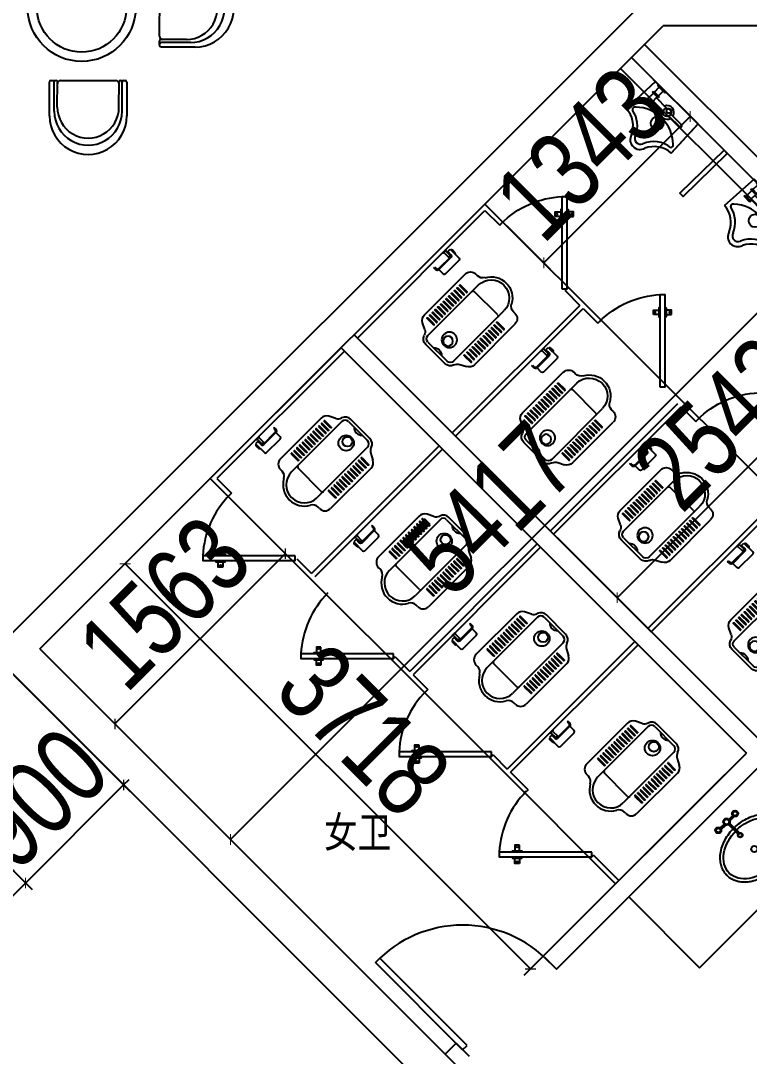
# Model space of a CAD drawing. Header units: millimetres. Extents: x 2680932 to 6187768, y 127588 to 383208.
# Drawn here: x 2908544 to 2913270, y 197723 to 204443 of the extents above; entities that cross this region are included whole.
import ezdxf

# ---------------------------------------------------------------- set-up
doc = ezdxf.new("R2010")
doc.units = ezdxf.units.MM
doc.header["$LTSCALE"] = 20
for name, color, linetype in [('3', 3, 'Continuous'), ('CURTWALL', 4, 'Continuous'), ('FF-DOOR', 5, 'Continuous'), ('FF-LVTRY洁具', 4, 'Continuous'), ('WALL', 3, 'Continuous'), ('家具内线', 36, 'Continuous'), ('家具外线', 255, 'Continuous'), ('标注', 6, 'Continuous'), ('门窗', 73, 'Continuous')]:
    doc.layers.add(name, color=color, linetype=linetype)
doc.styles.get("Standard").update_dxf_attribs({"font": '', "width": 0.8})
doc.styles.get('Standard').set_extended_font_data('YouYuan')
doc.dimstyles.new('平面图', dxfattribs={"dimscale": 100, "dimtxt": 5, "dimasz": 0.5, "dimexe": 0.6, "dimexo": 2, "dimgap": 0.8, "dimtad": 1, "dimdec": 0, "dimtxsty": 'Standard', "dimblk": 'ARCHTICK', "dimcen": 2.5, "dimclrd": 1, "dimclre": 1, "dimclrt": 2, "dimadec": 0, "dimazin": 0, "dimtfac": 1, "dimtdec": 0, "dimtix": 1, "dimtmove": 2, "dimatfit": 3, "dimfxl": 0.6, "dimarcsym": 0})

# ---------------------------------------------------------------- blocks, each defined once
blk = doc.blocks.new('xbq')
at = {"layer": 'FF-LVTRY洁具'}
for p, q in [((333193.0796474209, 2062.444193321222), (333183.3349720827, 1805.898202377313)), ((333583.2743449798, 2062.444193321222), (333193.0796474209, 2062.444193321222)), ((333290.3869962088, 2062.444193321222), (333219.2669962039, 2062.444193321222)), ((333281.4969961634, 2053.55673332786), (333228.1569961896, 2053.55673332786)), ((333237.0469961753, 2009.106733280176), (333237.0469961753, 2053.55673332786)), ((333272.6069961778, 2053.55673332786), (333272.6069961778, 2009.106733280176)), ((333583.2743449798, 2062.444193321222), (333593.3349720827, 1805.898202377313)), ((333593.3349720827, 1805.898202377313), (333583.3349720827, 2060.898202377313)), ((333228.1569961896, 2000.214193302149), (333228.1569961896, 2009.106733280176)), ((333228.1569961896, 2009.106733280176), (333281.4969961634, 2009.106733280176)), ((333281.4969961634, 2000.214193302149), (333228.1569961896, 2000.214193302149)), ((333237.0469961753, 1946.876733320707), (333237.0469961753, 2000.214193302149)), ((333272.6069961778, 2000.214193302149), (333272.6069961778, 1946.876733320707)), ((333368.5427961937, 1991.326733308786), (333272.6069961778, 1991.326733308786)), ((333272.6069961778, 1955.764193314069), (333368.2633962027, 1955.764193314069)), ((333281.4969961634, 2009.106733280176), (333281.4969961634, 2000.214193302149)), ((333413.0689961901, 1982.434193271154), (333512.6369962087, 1982.434193271154)), ((333512.6369962087, 1964.656733292097), (333413.0689961901, 1964.656733292097)), ((333228.1569961896, 1937.984193283075), (333228.1569961896, 1946.876733320707)), ((333228.1569961896, 1946.876733320707), (333281.4969961634, 1946.876733320707)), ((333281.4969961634, 1937.984193283075), (333228.1569961896, 1937.984193283075)), ((333281.4969961634, 1946.876733320707), (333281.4969961634, 1937.984193283075))]:
    blk.add_line(p, q, dxfattribs=at)
for centre, radius in [((333388.1769961705, 1973.544193225854), 26.67), ((333389.948398172, 1988.941014367097), 15), ((333392.121005892, 1878.709115701669), 41.74613323552295)]:
    blk.add_circle(centre, radius, dxfattribs=at)
for centre, radius, start, end in [((333228.537996172, 2062.835353213305), 9.288520919999998, 182.4084000000289, 267.5916000012165), ((333281.0905961981, 2062.835353213305), 9.288520919999998, 272.4083999987835, 357.591599999971), ((333388.1769961705, 1973.544193225854), 44.44999999999999, 11.42299999979727, 157.1495300003968), ((333388.1769961705, 1973.544193225854), 44.44999999999999, 203.4136999993856, 348.1237000000841), ((333512.6369962087, 1973.544193225854), 8.889999999999997, 270, 90), ((333391.0347020616, 1673.256077366823), 250.0970295317013, 46.64581666207656, 133.3541833379234), ((333226.7384932627, 1840.676823693269), 16.21611677783283, 117.1389203205102, 242.8610796794897), ((333187.4352650036, 1655.222389834875), 173.9744276939994, 22.29657664646215, 79.43235642784722), ((333586.4642328611, 1650.582453268522), 179.3181433541145, 96.1957488657665, 157.701564825615), ((333546.8088690033, 1838.956708150858), 22.67743974746437, 333.5426519985203, 45.414255596359), ((333173.542225181, 1637.837674635404), 168.3455935188081, 24.66909169719345, 86.665193486065), ((333606.8986804476, 1630.455974715703), 175.9657620375175, 94.4208309423577, 153.8162016720304), ((333387.7567325224, 1724.216534453386), 63.31833502350968, 194.7446885481411, 345.2553114518589), ((333384.9715617289, 1733.563210028165), 38.59373568722212, 198.6390677357293, 337.2221578595328)]:
    blk.add_arc(centre, radius, start, end, dxfattribs=at)
at = {"layer": 'FF-LVTRY洁具', "width": 0.8, "flags": 9}
for tag in ['XSIZE', 'YSIZE']:
    blk.add_attdef(tag, (333388.8430363526, 2062.927526551241, -2500), '', height=0.5, rotation=180, dxfattribs=at)
blk = doc.blocks.new('xzcxzc')
at = {"layer": 'FF-LVTRY洁具'}
for p, q in [((330398.5942776153, 4167.694435396174), (330223.5942776153, 4167.694435396174)), ((330150.3518418023, 4102.935848333815), (330109.459659631, 4082.175201990582)), ((330193.5942774961, 4117.194435382684), (330193.5942774961, 3652.194435396174)), ((330223.5942776153, 4147.194435396174), (330398.5942776153, 4147.194435396174)), ((330428.594277496, 4117.194435396174), (330428.594277496, 3652.194435396174)), ((330471.8367134282, 4102.935848333815), (330512.7288955996, 4082.175201990582)), ((330082.0942776154, 4037.591863551119), (330082.0942774961, 3665.194435455779)), ((330170.0170108626, 4042.463569381214), (330111.0331119249, 4042.463569381214)), ((330170.0170108626, 4036.194435396174), (330111.0331119249, 4036.194435396174)), ((330452.1715443681, 4042.463569381214), (330511.1554433058, 4042.463569381214)), ((330452.1715443681, 4036.194435396174), (330511.1554433058, 4036.194435396174)), ((330540.0942776154, 4037.591863551119), (330540.0942774961, 3665.194435455779)), ((330170.0170108626, 4017.463569381216), (330111.0331119249, 4017.463569381216)), ((330170.0170108626, 4011.194435396173), (330111.0331119249, 4011.194435396173)), ((330170.0170108626, 3992.463569381217), (330111.0331119249, 3992.463569381217)), ((330170.0170108626, 3986.194435396174), (330111.0331119249, 3986.194435396174)), ((330170.0170108626, 3967.463569381216), (330111.0331119249, 3967.463569381216)), ((330452.1715443681, 4017.463569381216), (330511.1554433058, 4017.463569381216)), ((330452.1715443681, 4011.194435396173), (330511.1554433058, 4011.194435396173)), ((330452.1715443681, 3992.463569381217), (330511.1554433058, 3992.463569381217)), ((330452.1715443681, 3986.194435396174), (330511.1554433058, 3986.194435396174)), ((330452.1715443681, 3967.463569381216), (330511.1554433058, 3967.463569381216)), ((330170.0170108626, 3961.194435396174), (330111.0331119249, 3961.194435396174)), ((330170.0170108626, 3942.463569381216), (330111.0331119249, 3942.463569381216)), ((330170.0170108626, 3936.194435396174), (330111.0331119249, 3936.194435396174)), ((330170.0170108626, 3917.463569381217), (330111.0331119249, 3917.463569381217)), ((330170.0170108626, 3911.194435396174), (330111.0331119249, 3911.194435396174)), ((330452.1715443681, 3961.194435396174), (330511.1554433058, 3961.194435396174)), ((330452.1715443681, 3942.463569381216), (330511.1554433058, 3942.463569381216)), ((330452.1715443681, 3936.194435396174), (330511.1554433058, 3936.194435396174)), ((330452.1715443681, 3917.463569381217), (330511.1554433058, 3917.463569381217)), ((330452.1715443681, 3911.194435396174), (330511.1554433058, 3911.194435396174)), ((330170.0170108626, 3892.463569381217), (330111.0331119249, 3892.463569381217)), ((330170.0170108626, 3886.194435396174), (330111.0331119249, 3886.194435396174)), ((330170.0170108626, 3867.463569381217), (330111.0331119249, 3867.463569381217)), ((330170.0170108626, 3861.194435396174), (330111.0331119249, 3861.194435396174)), ((330170.0170108626, 3842.463569381216), (330111.0331119249, 3842.463569381216)), ((330170.0170108626, 3836.194435396174), (330111.0331119249, 3836.194435396174)), ((330452.1715443681, 3892.463569381217), (330511.1554433058, 3892.463569381217)), ((330452.1715443681, 3886.194435396174), (330511.1554433058, 3886.194435396174)), ((330452.1715443681, 3867.463569381217), (330511.1554433058, 3867.463569381217)), ((330452.1715443681, 3861.194435396174), (330511.1554433058, 3861.194435396174)), ((330452.1715443681, 3842.463569381216), (330511.1554433058, 3842.463569381216)), ((330452.1715443681, 3836.194435396174), (330511.1554433058, 3836.194435396174)), ((330170.0170108626, 3817.463569381216), (330111.0331119249, 3817.463569381216)), ((330170.0170108626, 3811.194435396174), (330111.0331119249, 3811.194435396174)), ((330170.0170108626, 3792.463569381216), (330111.0331119249, 3792.463569381216)), ((330170.0170108626, 3786.194435396174), (330111.0331119249, 3786.194435396174)), ((330170.0170108626, 3767.463569381217), (330111.0331119249, 3767.463569381217)), ((330452.1715443681, 3817.463569381216), (330511.1554433058, 3817.463569381216)), ((330452.1715443681, 3811.194435396174), (330511.1554433058, 3811.194435396174)), ((330452.1715443681, 3792.463569381216), (330511.1554433058, 3792.463569381216)), ((330452.1715443681, 3786.194435396174), (330511.1554433058, 3786.194435396174)), ((330452.1715443681, 3767.463569381217), (330511.1554433058, 3767.463569381217)), ((330170.0170108626, 3761.194435396174), (330111.0331119249, 3761.194435396174)), ((330170.0170108626, 3742.463569381217), (330111.0331119249, 3742.463569381217)), ((330170.0170108626, 3736.194435396174), (330111.0331119249, 3736.194435396174)), ((330418.5942776153, 3702.194435396174), (330203.5942776154, 3702.194435396174)), ((330452.1715443681, 3761.194435396174), (330511.1554433058, 3761.194435396174)), ((330452.1715443681, 3742.463569381217), (330511.1554433058, 3742.463569381217)), ((330452.1715443681, 3736.194435396174), (330511.1554433058, 3736.194435396174)), ((330132.0942776153, 3615.194435455779), (330145.6199593494, 3615.194435396174)), ((330490.0942776153, 3615.194435455779), (330476.5685958813, 3615.194435396174))]:
    blk.add_line(p, q, dxfattribs=at)
for points in [[(330111.0331119249, 4042.463569381214, 1), (330111.0331119249, 4036.194435396174, -1)], [(330170.0170109221, 4042.463569381214, -1), (330170.0170109221, 4036.194435396174, 1)], [(330452.1715443086, 4042.463569381214, 1), (330452.1715443086, 4036.194435396174, -1)], [(330511.1554433058, 4042.463569381214, -1), (330511.1554433058, 4036.194435396174, 1)], [(330111.0331119249, 4017.463569381216, 1), (330111.0331119249, 4011.194435396173, -1)], [(330111.0331119249, 3992.463569381217, 1), (330111.0331119249, 3986.194435396174, -1)], [(330111.0331119249, 3967.463569381216, 1), (330111.0331119249, 3961.194435396174, -1)], [(330170.0170109221, 4017.463569381216, -1), (330170.0170109221, 4011.194435396173, 1)], [(330170.0170109221, 3992.463569381217, -1), (330170.0170109221, 3986.194435396174, 1)], [(330170.0170109221, 3967.463569381216, -1), (330170.0170109221, 3961.194435396174, 1)], [(330452.1715443086, 4017.463569381216, 1), (330452.1715443086, 4011.194435396173, -1)], [(330452.1715443086, 3992.463569381217, 1), (330452.1715443086, 3986.194435396174, -1)], [(330452.1715443086, 3967.463569381216, 1), (330452.1715443086, 3961.194435396174, -1)], [(330511.1554433058, 4017.463569381216, -1), (330511.1554433058, 4011.194435396173, 1)], [(330511.1554433058, 3992.463569381217, -1), (330511.1554433058, 3986.194435396174, 1)], [(330511.1554433058, 3967.463569381216, -1), (330511.1554433058, 3961.194435396174, 1)], [(330111.0331119249, 3942.463569381216, 1), (330111.0331119249, 3936.194435396174, -1)], [(330111.0331119249, 3917.463569381217, 1), (330111.0331119249, 3911.194435396174, -1)], [(330170.0170109221, 3942.463569381216, -1), (330170.0170109221, 3936.194435396174, 1)], [(330170.0170109221, 3917.463569381217, -1), (330170.0170109221, 3911.194435396174, 1)], [(330452.1715443086, 3942.463569381216, 1), (330452.1715443086, 3936.194435396174, -1)], [(330452.1715443086, 3917.463569381217, 1), (330452.1715443086, 3911.194435396174, -1)], [(330511.1554433058, 3942.463569381216, -1), (330511.1554433058, 3936.194435396174, 1)], [(330511.1554433058, 3917.463569381217, -1), (330511.1554433058, 3911.194435396174, 1)], [(330111.0331119249, 3892.463569381217, 1), (330111.0331119249, 3886.194435396174, -1)], [(330111.0331119249, 3867.463569381217, 1), (330111.0331119249, 3861.194435396174, -1)], [(330111.0331119249, 3842.463569381216, 1), (330111.0331119249, 3836.194435396174, -1)], [(330170.0170109221, 3892.463569381217, -1), (330170.0170109221, 3886.194435396174, 1)], [(330170.0170109221, 3867.463569381217, -1), (330170.0170109221, 3861.194435396174, 1)], [(330170.0170109221, 3842.463569381216, -1), (330170.0170109221, 3836.194435396174, 1)], [(330452.1715443086, 3892.463569381217, 1), (330452.1715443086, 3886.194435396174, -1)], [(330452.1715443086, 3867.463569381217, 1), (330452.1715443086, 3861.194435396174, -1)], [(330452.1715443086, 3842.463569381216, 1), (330452.1715443086, 3836.194435396174, -1)], [(330511.1554433058, 3892.463569381217, -1), (330511.1554433058, 3886.194435396174, 1)], [(330511.1554433058, 3867.463569381217, -1), (330511.1554433058, 3861.194435396174, 1)], [(330511.1554433058, 3842.463569381216, -1), (330511.1554433058, 3836.194435396174, 1)], [(330111.0331119249, 3817.463569381216, 1), (330111.0331119249, 3811.194435396174, -1)], [(330111.0331119249, 3792.463569381216, 1), (330111.0331119249, 3786.194435396174, -1)], [(330111.0331119249, 3767.463569381217, 1), (330111.0331119249, 3761.194435396174, -1)], [(330170.0170109221, 3817.463569381216, -1), (330170.0170109221, 3811.194435396174, 1)], [(330170.0170109221, 3792.463569381216, -1), (330170.0170109221, 3786.194435396174, 1)], [(330170.0170109221, 3767.463569381217, -1), (330170.0170109221, 3761.194435396174, 1)], [(330452.1715443086, 3817.463569381216, 1), (330452.1715443086, 3811.194435396174, -1)], [(330452.1715443086, 3792.463569381216, 1), (330452.1715443086, 3786.194435396174, -1)], [(330452.1715443086, 3767.463569381217, 1), (330452.1715443086, 3761.194435396174, -1)], [(330511.1554433058, 3817.463569381216, -1), (330511.1554433058, 3811.194435396174, 1)], [(330511.1554433058, 3792.463569381216, -1), (330511.1554433058, 3786.194435396174, 1)], [(330511.1554433058, 3767.463569381217, -1), (330511.1554433058, 3761.194435396174, 1)], [(330111.0331119249, 3742.463569381217, 1), (330111.0331119249, 3736.194435396174, -1)], [(330170.0170109221, 3742.463569381217, -1), (330170.0170109221, 3736.194435396174, 1)], [(330452.1715443086, 3742.463569381217, 1), (330452.1715443086, 3736.194435396174, -1)], [(330511.1554433058, 3742.463569381217, -1), (330511.1554433058, 3736.194435396174, 1)]]:
    blk.add_lwpolyline(points, format="xyb", dxfattribs=at)
for centre, radius in [((330311.094277496, 4038.142786004522), 50), ((330311.094277496, 4049.942626275995), 31.88580983877182)]:
    blk.add_circle(centre, radius, dxfattribs=at)
for centre, radius, start, end in [((330223.5942774962, 4117.194435396174), 50.50000001044421, 90, 162.4484675554399), ((330398.5942774961, 4117.194435396174), 50.50000001044421, 17.55153244455994, 90), ((330127.7172236392, 4147.519186773279), 50, 296.9165546857806, 342.4484676207975), ((330223.5942774962, 4117.194435396174), 30, 90, 180), ((330311.094277496, 4181.032611050585), 50, 222.5912472996614, 317.4087527003385), ((330398.5942774961, 4117.194435396174), 30, 0, 90), ((330494.4713313529, 4147.519186773279), 50, 197.5515323792025, 243.0834453142194), ((330132.0942774963, 4037.591863551119), 50, 116.9165546183703, 180), ((330490.094277496, 4037.591863551119), 50, 0, 63.08344538162972), ((330203.594277496, 3712.194435396174), 10, 180, 270), ((330418.5942774962, 3712.194435396174), 10, 270, 0), ((330132.0942774963, 3665.194435455779), 50, 180, 270), ((330311.094277496, 3654.694435396173), 117.5265927354316, 181.218875235135, 358.7811247648649), ((330490.094277496, 3665.194435455779), 50, 270, 0), ((330145.6199592302, 3565.194435396174), 50, 28.40760043247282, 90), ((330311.1517298172, 3654.823481419066), 138.1385463071559, 208.4433430672581, 331.5339835764406), ((330476.568595762, 3565.194435396174), 50, 90, 151.5923995675271)]:
    blk.add_arc(centre, radius, start, end, dxfattribs=at)
blk = doc.blocks.new('xzccz')
at = {"layer": 'FF-LVTRY洁具', "linetype": 'Continuous'}
for p, q in [((329928.5728634576, 3779.078758854448), (329908.5499807577, 3779.078758854448)), ((329908.5499807577, 3779.078758854448), (329908.5499807577, 3772.671159941732)), ((329908.5499807577, 3772.671159941732), (329926.1297118643, 3772.671159941732)), ((329936.1297118046, 3762.671159941732), (329936.1297118046, 3641.831541556894)), ((329903.0145628431, 3640.485738653719), (329903.0145628431, 3647.127817828238)), ((329909.6030616143, 3640.485738594114), (329909.6030616143, 3647.566646952211)), ((329912.5736130456, 3611.999619979441), (329932.7182105758, 3611.999620039045))]:
    blk.add_line(p, q, dxfattribs=at)
blk.add_lwpolyline([(329899.4985256174, 3619.062859971105), (329980.4831569173, 3619.062859971105, 0.4142135623730951), (329990.4831569173, 3629.062859971106), (329990.4831569769, 3754.009740490495, 0.4142135623730951), (329980.4831569769, 3764.009740490497), (329941.1192353943, 3764.009740490497), (329941.1192353943, 3650.485738594114, -0.4142135623730951), (329931.1192353942, 3640.485738594114), (329899.4985256174, 3640.485738653719), (329899.4985256174, 3619.062859971105)], format="xyb", dxfattribs=at)
for points in [[(329881.0961513499, 3668.416987437784), (329884.2649259547, 3668.416987437784), (329884.2649259547, 3641.789857465803), (329881.0961513499, 3641.789857465803)], [(329884.2649259547, 3662.640197891771), (329928.8111196736, 3662.640197891771), (329928.8111196736, 3647.566646952211), (329884.2649259547, 3647.566646952211)], [(329928.8111196736, 3664.464586693823), (329931.9798942783, 3664.464586693823), (329931.9798942783, 3645.742258150161), (329928.8111196736, 3645.742258150161)]]:
    blk.add_lwpolyline(points, close=True, dxfattribs=at)
for centre, radius, start, end in [((329926.1297116854, 3762.671159941732), 16.58849877119064, 4.628417194046858, 90), ((329926.1297116854, 3762.671159941732), 10, 359.995446995879, 90), ((329912.5736128666, 3621.999619979441), 10, 197.078161551208, 270), ((329932.7182105162, 3621.999620039046), 10, 270, 342.9218381230664)]:
    blk.add_arc(centre, radius, start, end, dxfattribs=at)
blk = doc.blocks.new('menas')
at = {"layer": 'FF-DOOR'}
for points in [[(329694.9811900656, 3287.749987147508), (329270.7171214622, 2863.485918543993), (329291.9303248922, 2842.272714994608), (329716.1943934958, 3266.536783598124), (329694.9811900656, 3287.749987147508)], [(329331.5024944346, 2986.548308633028), (329310.2892910044, 2965.335105202852), (329335.0380283396, 2940.586367867647)], [(329330.8211978477, 2923.589994869886), (329324.4314266245, 2929.979766152559), (329366.8578334849, 2972.406173012911), (329373.2476047079, 2966.016401730238)], [(329356.2512317699, 2961.799571297823), (329331.5024944346, 2986.548308633028)], [(329352.0344012777, 2902.376791499315), (329358.4241725008, 2895.987020216642), (329400.8505793613, 2938.413427076994), (329394.4608081381, 2944.803198359667)], [(329414.9927149812, 2903.058088026702), (329393.7795115511, 2881.844884596525), (329369.0307742159, 2906.59362193173)], [(329390.2439776463, 2927.806825361907), (329414.9927149812, 2903.058088026702)]]:
    blk.add_lwpolyline(points, dxfattribs=at)
for points in [[(329328.4951092998, 2983.540923498332, -1.26394623121287), (329313.8686879675, 2968.914502165972)], [(329411.9853298468, 2900.050702892004, 1.26394623121287), (329397.3589085143, 2885.424281559645)]]:
    blk.add_lwpolyline(points, format="xyb", dxfattribs=at)
blk.add_arc((329716.1943934958, 3266.536783598124), 600.7495316015339, 180, 222.1375947661268, dxfattribs=at)
blk = doc.blocks.new('MK-DJ-0280')
at = {"layer": '家具内线'}
for p, q in [((25757.2465768768, 2443.680639461561), (25804.9550771859, 2443.680639461561)), ((25823.22715225501, 2428.508564526745), (25823.22715225501, 2339.443038860254)), ((25836.5748903923, 2443.680639461561), (25884.2832420114, 2443.680639461561))]:
    blk.add_line(p, q, dxfattribs=at)
for centre, radius in [((25743.91632466541, 2447.868306974624), 13.97255106340401), ((25820.7649837891, 2449.264116302982), 16.76688284805434), ((25897.6134942228, 2447.868306974624), 13.97255106340401), ((25822.27994233727, 2325.460458807973), 12.1077550269775), ((25823.24917672218, 2197.044456973619), 20.48712493306194)]:
    blk.add_circle(centre, radius, dxfattribs=at)
blk.add_ellipse((25826.09564914497, 2201.076936975855), major_axis=(-227.9172862828876, 0), ratio=0.7198441667454986, dxfattribs=at)
at = {"layer": '家具外线'}
for p, q in [((25757.2465768768, 2438.237439461553), (25804.9550771859, 2438.237439461553)), ((25757.81898266805, 2449.264116302982), (25803.99810094105, 2449.264116302982)), ((25817.783952255, 2427.254999303206), (25817.783952255, 2340.162021888659)), ((25828.670352255, 2428.508564526745), (25828.670352255, 2339.443038860254)), ((25836.5748903923, 2438.237439461553), (25884.2832420114, 2438.237439461553)), ((25837.53186663717, 2449.264116302982), (25883.71083622017, 2449.264116302982))]:
    blk.add_line(p, q, dxfattribs=at)
for centre, radius in [((25743.91632466541, 2447.868306974624), 19.41575106340401), ((25820.7649837891, 2449.264116302982), 22.21008284805435), ((25897.6134942228, 2447.868306974624), 19.41575106340401), ((25822.27994233727, 2325.460458807973), 15.37367502697749)]:
    blk.add_circle(centre, radius, dxfattribs=at)
blk.add_open_spline([(25576.40556286207, 2201.076936975855), (25576.40556286207, 2194.690212176652), (25576.84379615538, 2188.303600019577), (25578.95351876553, 2172.952055280859), (25581.06708914137, 2164.033246361831), (25586.95794719591, 2146.604534716991), (25590.73427971523, 2138.094915753411), (25599.81533841267, 2121.668011395761), (25605.119397495, 2113.750410691316), (25617.1001132834, 2098.645600272028), (25623.77653248627, 2091.457949344598), (25638.33937479083, 2077.918824936705), (25646.22580863435, 2071.567053916317), (25667.01316574579, 2057.002640813333), (25680.52413516511, 2049.329124798247), (25709.25157264258, 2036.200584863959), (25724.46812149212, 2030.7456567018), (25756.01103019117, 2022.213450852612), (25772.33698062511, 2019.136469996947), (25805.4692329867, 2015.453097605443), (25822.2748530853, 2014.846870863146), (25855.72047421696, 2016.123798715276), (25872.35974271363, 2018.006894229801), (25904.83224026623, 2024.205295251135), (25920.66489789727, 2028.520346198673), (25950.9097131919, 2039.454451376141), (25965.32169280151, 2046.073246197693), (25992.14880807569, 2061.42430780197), (26004.56428280367, 2070.156855308281), (26026.85786965704, 2089.484868227684), (26036.73618688736, 2100.082083580701), (26051.29876308032, 2119.89127204006), (26056.66506866653, 2128.761933137872), (26065.50993378459, 2147.149217809905), (26068.98723554165, 2156.666106154682), (26073.8947132366, 2176.08291847271), (26075.3234757333, 2185.981855220225), (26076.05717998669, 2205.840576698252), (26075.36184214616, 2215.798388101661), (26071.88353241371, 2235.440520800627), (26069.10171779992, 2245.123395054956), (26061.5857426506, 2263.926517159247), (26056.8530179717, 2273.046663295745), (26045.62571780353, 2290.505206732405), (26039.13191400729, 2298.844251526816), (26024.59238589801, 2314.580277936364), (26016.54680445137, 2321.977867178945), (25999.12013011125, 2335.708025443432), (25989.73894142746, 2342.040895957069), (25966.52117622093, 2355.476633144927), (25952.24671452736, 2362.120688104251), (25922.27477320984, 2373.137982816412), (25906.57745051764, 2377.51097672506), (25874.36132791141, 2383.857916042273), (25857.84307226587, 2385.831609235616), (25824.61306972827, 2387.320390240994), (25807.90203139038, 2386.835410894249), (25774.92124463923, 2383.421310691547), (25758.65216545856, 2380.492339793744), (25727.17541467329, 2372.277527093631), (25711.96816163503, 2366.991971750429), (25683.20334224345, 2354.217059144028), (25669.64573055546, 2346.727824429114), (25644.7302772053, 2329.756765146716), (25633.37199925574, 2320.274182459607), (25615.21127347474, 2301.490946491749), (25607.9551672995, 2292.476474482193), (25595.52736804389, 2273.507447535469), (25590.35681471102, 2263.551884049613), (25583.00603058333, 2244.677902753616), (25580.4739322797, 2235.85986514035), (25577.21089820804, 2218.379523742658), (25576.40556286207, 2209.728483430668), (25576.40556286207, 2201.076936975855)], degree=3, knots=[0, 0, 0, 0, 0.0986054701800842, 0.0986054701800842, 0.2386680143183408, 0.2386680143183408, 0.3787305584565975, 0.3787305584565975, 0.5187931025948541, 0.5187931025948541, 0.6588556467331108, 0.6588556467331108, 0.7989181908713674, 0.7989181908713674, 1.005134857286792, 1.005134857286792, 1.211351523702216, 1.211351523702216, 1.417568190117641, 1.417568190117641, 1.623784856533066, 1.623784856533066, 1.830001522948491, 1.830001522948491, 2.036218189363916, 2.036218189363916, 2.24243485577934, 2.24243485577934, 2.448651522194765, 2.448651522194765, 2.65486818861019, 2.65486818861019, 2.808246597880436, 2.808246597880436, 2.961625007150683, 2.961625007150683, 3.115003416420929, 3.115003416420929, 3.268381825691176, 3.268381825691176, 3.421760234961423, 3.421760234961423, 3.575138644231669, 3.575138644231669, 3.728517053501916, 3.728517053501916, 3.881895462772162, 3.881895462772162, 4.035273872042408, 4.035273872042408, 4.240259332026803, 4.240259332026803, 4.445244792011199, 4.445244792011199, 4.650230251995594, 4.650230251995594, 4.855215711979988, 4.855215711979988, 5.060201171964385, 5.060201171964385, 5.26518663194878, 5.26518663194878, 5.470172091933176, 5.470172091933176, 5.675157551917571, 5.675157551917571, 5.842502398034472, 5.842502398034472, 6.009847244151372, 6.009847244151372, 6.149612962545433, 6.149612962545433, 6.283185307179585, 6.283185307179585, 6.283185307179585, 6.283185307179585], dxfattribs=at)
blk = doc.blocks.new('MK-JJ-0302')
at = {"layer": '家具内线'}
for p, q in [((-91096.95699838313, 110108.7121836545, -342.8561261176871), (-90977.90047006725, 109995.8640610908, -342.8561261176871)), ((-90464.93535065601, 110124.8806138045, -342.8561261176871), (-90571.25121700575, 109999.9562676463, -342.8561261176871)), ((-91372.1290321792, 109818.4013987768, -342.8561261176871), (-91253.07250386335, 109705.5532762131, -342.8561261176871)), ((-90160.31631382924, 109865.6370171574, -342.8561261176871), (-90266.63218017899, 109740.7126709991, -342.8561261176871)), ((-91310.36777130695, 109151.4342479738, -342.8561261176871), (-91199.008887141, 109271.8848794293, -342.8561261176871)), ((-90124.72643518398, 109200.770761122, -342.8561261176871), (-90245.17706663947, 109312.1296452882, -342.8561261176871)), ((-91016.65756615016, 108879.8936149427, -342.8561261176871), (-90905.29868198416, 109000.3442463984, -342.8561261176871)), ((-90396.26706821515, 108907.0605559654, -342.8561261176871), (-90516.71769967067, 109018.4194401316, -342.8561261176871))]:
    blk.add_line(p, q, dxfattribs=at)
for centre, radius in [((-90755.51552892708, 109520.2261832726, -342.8561261176871), 290), ((-90753.54132050133, 109578.5730610008, -342.8561261176871), 70), ((-90753.54132050133, 109578.5730610008, -342.8561261176871), 50)]:
    blk.add_circle(centre, radius, dxfattribs=at)
for centre, start, end in [((-91234.54301528118, 109963.5567912156, -342.8561261176871), 46.53352035472111, 226.5335203547211), ((-90312.6258322424, 109995.2588154808, -342.8561261176871), 319.6008207877584, 139.6008207877584), ((-90260.49675169957, 109053.9156585438, -342.8561261176871), 227.2460332943735, 47.24603329437353), ((-91163.51266872881, 109015.6639314582, -342.8561261176871), 137.2460332943735, 317.2460332943736)]:
    blk.add_arc(centre, 200, start, end, dxfattribs=at)
at = {"layer": '家具外线'}
for p, q in [((-90943.50396584252, 110032.1529092006, -342.8561261176871), (-91103.38288107277, 110183.6946656794, -342.8561261176871)), ((-91102.03949119426, 110141.0863163881, -342.8561261176871), (-90964.14186837708, 110010.3796003349, -342.8561261176871)), ((-90466.55889196364, 110200.1204217029, -342.8561261176871), (-90609.32859660916, 110032.3617172271, -342.8561261176871)), ((-90463.34146043983, 110157.6124899713, -342.8561261176871), (-90586.4821688472, 110012.9184474786, -342.8561261176871)), ((-90963.76339960002, 109996.2425298679, -342.8561261176871), (-90943.12549706543, 110018.0158387338, -342.8561261176871)), ((-90608.19421060472, 110018.2651513903, -342.8561261176871), (-90585.34778284279, 109998.8218816416, -342.8561261176871)), ((-91232.05636652977, 109713.1892677613, -342.8561261176871), (-90984.40130213504, 109974.4692210022, -342.8561261176871)), ((-90562.50161409748, 109979.3788323274, -342.8561261176871), (-90288.34422193652, 109746.0593749107, -342.8561261176871)), ((-90128.26051993012, 109872.4445336594, -342.8561261176871), (-90251.40122833752, 109727.7504911667, -342.8561261176871)), ((-90228.55480057557, 109708.307221418, -342.8561261176871), (-90085.78509593008, 109876.0659258938, -342.8561261176871)), ((-91447.34792331836, 109820.8061845822, -342.8561261176871), (-91287.46900808807, 109669.2644281033, -342.8561261176871)), ((-91404.72872837023, 109821.7444530225, -342.8561261176871), (-91266.83110555305, 109691.0377369693, -342.8561261176871)), ((-91273.33193762133, 109669.6428968804, -342.8561261176871), (-91252.69403508627, 109691.4162057461, -342.8561261176871)), ((-90265.49779417408, 109726.6161051621, -342.8561261176871), (-90242.65136641217, 109707.1728354136, -342.8561261176871)), ((-90245.73130594283, 109326.2609162428, -342.8561261176871), (-90225.36575846556, 109348.2891816296, -342.8561261176871)), ((-90211.23448751072, 109348.8434209327, -342.8561261176871), (-90049.48345572499, 109199.3015364718, -342.8561261176871)), ((-91385.26454724648, 109144.0764267724, -342.8561261176871), (-91235.72266278553, 109305.8274585583, -342.8561261176871)), ((-91342.67619808853, 109145.9495636315, -342.8561261176871), (-91206.90588157297, 109292.8046662097, -342.8561261176871)), ((-91221.59139183069, 109306.3816978614, -342.8561261176871), (-91199.56312644383, 109286.016150384, -342.8561261176871)), ((-91177.53511079817, 109265.6508337972, -342.8561261176871), (-90913.19567641613, 109021.2640331788, -342.8561261176871)), ((-90510.48365403847, 109039.893216474, -342.8561261176871), (-90266.09685342012, 109304.232650856, -342.8561261176871)), ((-90092.08768753892, 109197.8333548563, -342.8561261176871), (-90231.600034988, 109326.8151555459, -342.8561261176871)), ((-90891.1674110293, 109000.8984857015, -342.8561261176871), (-90869.13914564297, 108980.5329382242, -342.8561261176871)), ((-90551.21451810279, 108995.8369354417, -342.8561261176871), (-90530.84897062552, 109017.8652008285, -342.8561261176871)), ((-90390.78238387263, 108874.752129184, -342.8561261176871), (-90530.29473132217, 109003.7339298737, -342.8561261176871)), ((-91019.59497241626, 108847.2548672976, -342.8561261176871), (-90890.61317172645, 108986.7672147469, -342.8561261176871)), ((-90868.58490633962, 108966.4016672696, -342.8561261176871), (-91018.12679080057, 108804.6506354836, -342.8561261176871)), ((-90388.90924701373, 108832.1637800259, -342.8561261176871), (-90550.66027879943, 108981.7056644871, -342.8561261176871))]:
    blk.add_line(p, q, dxfattribs=at)
blk.add_circle((-90755.51552892708, 109520.2261832726, -342.8561261176871), 350, dxfattribs=at)
for centre, radius, start, end in [((-90276.17199394664, 110038.0931737984, -342.8561261176871), 249.9999999999936, 319.6008207877584, 139.6008207877584), ((-91275.36540219557, 110002.2504251308, -342.8561261176871), 249.9999999999884, 46.53352035472111, 226.5335203547211), ((-90295.80099018474, 110015.0285118155, -342.8561261176871), 220, 319.6008207877584, 139.6008207877584), ((-91253.38410978203, 109981.4153847051, -342.8561261176871), 220, 46.53352035472111, 226.5335203547211), ((-90957.26256753222, 110017.6373699568, -342.8561261176871), 10, 226.5335203547211, 316.5335203547211), ((-90950.38326668736, 110024.8951395787, -342.8561261176871), 9.999999999997726, 316.5335203547211, 46.53352035472111), ((-90601.71312068863, 110025.8806273108, -342.8561261176871), 9.999999999994177, 139.6008207877584, 229.6008207883461), ((-90594.0976447677, 110019.3995373947, -342.8561261176871), 10, 229.6008207874883, 319.6008207877584), ((-90549.53917524821, 109994.6095637346, -342.8561261176871), 19.999999999986, 139.6008207877584, 229.6008207883461), ((-90998.91684137887, 109988.2278226919, -342.8561261176871), 19.99999999999906, 316.5335203547211, 46.53352035472111), ((-90971.02116922193, 110003.1218307127, -342.8561261176871), 10.00000000000301, 226.5335203547211, 316.5335203547211), ((-90578.86669292623, 110006.4373575623, -342.8561261176871), 10.00000000001428, 229.6008207874883, 319.6008207877584), ((-90275.38204210387, 109761.290326752, -342.8561261176871), 19.99999999997975, 229.6008207883461, 319.6008207877584), ((-90259.01670425801, 109734.2315810828, -342.8561261176871), 10.00000000001398, 139.6008207877584, 229.6008207874883), ((-91280.58970724324, 109676.5221977252, -342.8561261176871), 10.00000000000301, 226.5335203547211, 316.5335203547211), ((-91273.71040639789, 109683.7799673471, -342.8561261176871), 10, 316.5335203547211, 46.53352035472111), ((-91246.57167179555, 109726.9481163018, -342.8561261176871), 20.00000000000602, 226.5335203547211, 316.5335203547211), ((-91259.95180470821, 109698.2955065912, -342.8561261176871), 10.00000000000884, 316.5335203547211, 46.53352035472111), ((-90243.78575241656, 109721.2694012504, -342.8561261176871), 10, 139.6008207877584, 229.6008207874883), ((-90236.17027649605, 109714.7883113343, -342.8561261176871), 10.00000000001428, 229.6008207874883, 319.6008207877584), ((-90218.02300333648, 109341.5006658039, -342.8561261176871), 10.00000000000865, 47.24603329437353, 137.2460332943735), ((-91228.37990765645, 109299.0389427324, -342.8561261176871), 10.00000000000865, 47.24603329437353, 137.2460332943735), ((-91191.79275581983, 109250.0364596471, -342.8561261176871), 20.00000000000248, 47.61033525931872, 137.6103352595997), ((-91206.35164226961, 109278.6733952551, -342.8561261176871), 10.00000000000577, 317.2460332943736, 47.24603329437353), ((-90250.24152770077, 109289.291292096, -342.8561261176871), 19.9999999999998, 46.67748150130657, 136.6774815007173), ((-90238.38855081378, 109319.4724004171, -342.8561261176871), 9.999999999986015, 137.2460332943735, 227.2460332943735), ((-90241.43503570555, 109036.2927420202, -342.8561261176871), 220, 227.2460332943735, 47.24603329437353), ((-90219.19635136936, 109015.7326582488, -342.8561261176871), 250.0000000000012, 227.2460332943735, 47.24603329437353), ((-91201.6956690233, 108974.363531128, -342.8561261176871), 249.9999999999932, 137.2460332943735, 317.2460332943736), ((-91181.13558525217, 108996.6022154644, -342.8561261176871), 220, 137.2460332943735, 317.2460332943736), ((-90926.77270806764, 109006.578522921, -342.8561261176871), 20.00000000000248, 317.2460332943736, 47.24603329437353), ((-90897.95592685507, 108993.5557305726, -342.8561261176871), 10.00000000000124, 47.24603329437353, 137.2460332943735), ((-90537.08324714792, 108996.3911747448, -342.8561261176871), 10, 47.24603329437353, 137.2460332943735), ((-90523.50621549643, 109011.0766850025, -342.8561261176871), 10.00000000000865, 47.24603329437353, 137.2460332943735), ((-90495.79791289008, 109026.3164345636, -342.8561261176871), 19.9999999999998, 137.2460332943735, 227.2460332943735), ((-90883.27041659734, 108979.9786989211, -342.8561261176871), 9.999999999999998, 47.24603329437353, 137.2460332943735), ((-90875.92766146873, 108973.1901830954, -342.8561261176871), 10.00000000000577, 317.2460332943736, 47.24603329437353), ((-90543.87176297368, 108989.0484196159, -342.8561261176871), 10.00000000000577, 137.2460332943735, 227.2460332943735)]:
    blk.add_arc(centre, radius, start, end, dxfattribs=at)
blk = doc.blocks.new('_ArchTick')
at = {"color": 0, "linetype": 'ByBlock', "lineweight": -3, "const_width": 0.15}
blk.add_lwpolyline([(-0.5, -0.5), (0.5, 0.5)], dxfattribs=at)
blk = doc.blocks.new('*D105')
at = {"layer": 'Defpoints', "color": 0, "lineweight": -3, "transparency": 16777216}
for p in [(2907861.880985289, 199560.5797621221), (2908574.925513247, 198847.5352341712), (2896406.266052612, 188104.9648294451)]:
    blk.add_point(p, dxfattribs=at)
at = {"layer": '标注', "color": 1, "lineweight": -2, "transparency": 16777216}
for p, q in [((2908003.302341527, 199419.1584058856), (2908617.351920119, 198805.1088273004)), ((2897119.310580631, 187391.9203014339), (2908574.925513247, 198847.5352341712)), ((2896547.68740885, 187963.5434732086), (2897161.736987502, 187349.4938945631))]:
    blk.add_line(p, q, dxfattribs=at)
at = {"layer": '标注', "color": 1, "lineweight": -2, "transparency": 16777216, "xscale": 50, "yscale": 50, "zscale": 50}
for p, rotation in [((2908574.925513247, 198847.5352341712), 45.00000000030202), ((2897119.310580631, 187391.9203014339), 225.0000000003021)]:
    blk.add_blockref('_ArchTick', p, dxfattribs=dict(at, rotation=rotation))
at = {"layer": '标注', "color": 2, "lineweight": -3, "transparency": 16777216, "insert": (2902613.772809146, 193353.0730055931), "char_height": 500, "attachment_point": 5, "rotation": 45.00000000030202}
blk.add_mtext('16201', dxfattribs=at)
blk = doc.blocks.new('*D106')
at = {"layer": 'Defpoints', "color": 0, "lineweight": -3, "transparency": 16777216}
for p in [(2908356.855723793, 200338.3972131016), (2907861.880985289, 199560.5797621221), (2909211.321607992, 199483.931328912)]:
    blk.add_point(p, dxfattribs=at)
at = {"layer": '标注', "color": 1, "lineweight": -2, "transparency": 16777216}
for p, q in [((2908498.277080031, 200196.9758568651), (2909253.748014863, 199441.5049220412)), ((2909211.321607992, 199483.931328912), (2909246.676947051, 199519.2866679716)), ((2908574.925513253, 198847.5352341661), (2909211.321607992, 199483.931328912)), ((2908003.302341527, 199419.1584058856), (2908617.351920124, 198805.1088272952)), ((2908574.925513253, 198847.5352341661), (2908539.570174193, 198812.1798951065))]:
    blk.add_line(p, q, dxfattribs=at)
at = {"layer": '标注', "color": 1, "lineweight": -2, "transparency": 16777216, "xscale": 50, "yscale": 50, "zscale": 50}
for p, rotation in [((2909211.321607992, 199483.931328912), 225.0000000003021), ((2908574.925513253, 198847.5352341661), 45.00000000030199)]:
    blk.add_blockref('_ArchTick', p, dxfattribs=dict(at, rotation=rotation))
at = {"layer": '标注', "color": 2, "lineweight": -3, "transparency": 16777216, "insert": (2908659.778322829, 199399.0785193299), "char_height": 500, "attachment_point": 5, "rotation": 45.00000000030202}
blk.add_mtext('900', dxfattribs=at)
blk = doc.blocks.new('*D109')
at = {"layer": 'Defpoints', "color": 0, "lineweight": -3, "transparency": 16777216}
for p in [(2909773.201544404, 201471.9003213346), (2910260.166427433, 200984.9354383496), (2908667.982707515, 200366.6814843484)]:
    blk.add_point(p, dxfattribs=at)
at = {"layer": '标注', "color": 1, "lineweight": -2, "transparency": 16777216}
for p, q in [((2909914.622900648, 201330.4789651036), (2910302.592834305, 200942.5090314804)), ((2909154.947590544, 199879.7166013634), (2910260.166427433, 200984.9354383496)), ((2908809.404063759, 200225.2601281174), (2909197.373997417, 199837.2901944942))]:
    blk.add_line(p, q, dxfattribs=at)
at = {"layer": '标注', "color": 1, "lineweight": -2, "transparency": 16777216, "xscale": 50, "yscale": 50, "zscale": 50}
for p, rotation in [((2910260.166427433, 200984.9354383496), 45.0000000025287), ((2909154.947590544, 199879.7166013634), 225.0000000025288)]:
    blk.add_blockref('_ArchTick', p, dxfattribs=dict(at, rotation=rotation))
at = {"layer": '标注', "color": 2, "lineweight": -3, "transparency": 16777216, "insert": (2909474.211771186, 200665.6712576377), "char_height": 500, "attachment_point": 5, "rotation": 45.00000000252871}
blk.add_mtext('1563', dxfattribs=at)
blk = doc.blocks.new('*D110')
at = {"layer": 'Defpoints', "color": 0, "lineweight": -3, "transparency": 16777216}
for p in [(2912505.031192426, 204203.7299691942), (2912886.457744607, 203822.3034170135), (2911555.110633232, 203253.8094099993)]:
    blk.add_point(p, dxfattribs=at)
at = {"layer": '标注', "color": 1, "lineweight": -2, "transparency": 16777216}
for p, q in [((2912646.452548663, 204062.3086129569), (2912928.884151478, 203779.8770101422)), ((2911936.537185413, 202872.3828578186), (2912886.457744607, 203822.3034170135)), ((2911696.531989469, 203112.388053762), (2911978.963592284, 202829.9564509473))]:
    blk.add_line(p, q, dxfattribs=at)
at = {"layer": '标注', "color": 1, "lineweight": -2, "transparency": 16777216, "xscale": 50, "yscale": 50, "zscale": 50}
for p, rotation in [((2912886.457744607, 203822.3034170135), 45.00000000002457), ((2911936.537185413, 202872.3828578186), 225.0000000000246)]:
    blk.add_blockref('_ArchTick', p, dxfattribs=dict(at, rotation=rotation))
at = {"layer": '标注', "color": 2, "lineweight": -3, "transparency": 16777216, "insert": (2912178.152227218, 203580.6883752078), "char_height": 500, "attachment_point": 5, "rotation": 45.00000000002457}
blk.add_mtext('1343', dxfattribs=at)
blk = doc.blocks.new('*D111')
at = {"layer": 'Defpoints', "color": 0, "lineweight": -3, "transparency": 16777216}
for p in [(2913734.855493098, 202959.9057982501), (2909904.806943357, 199129.8572485081), (2909904.806943357, 199129.8572485074)]:
    blk.add_point(p, dxfattribs=at)
at = {"layer": '标注', "color": 1, "lineweight": -2, "transparency": 16777216}
for p, q in [((2913734.855493098, 202959.9057982494), (2909904.806943357, 199129.8572485074)), ((2913876.276849335, 202818.4844420126), (2913777.28189997, 202917.4793913781)), ((2910046.228299594, 198988.4358922706), (2909947.233350229, 199087.4308416361))]:
    blk.add_line(p, q, dxfattribs=at)
at = {"layer": '标注', "color": 1, "lineweight": -2, "transparency": 16777216, "xscale": 50, "yscale": 50, "zscale": 50}
for p, rotation in [((2913734.855493098, 202959.9057982494), 45.00000000000176), ((2909904.806943357, 199129.8572485074), 225.0000000000017)]:
    blk.add_blockref('_ArchTick', p, dxfattribs=dict(at, rotation=rotation))
at = {"layer": '标注', "color": 2, "lineweight": -3, "transparency": 16777216, "insert": (2911586.485980436, 201278.22676117), "char_height": 500, "attachment_point": 5, "rotation": 45.000000000001734}
blk.add_mtext('5417', dxfattribs=at)
blk = doc.blocks.new('*D113')
at = {"layer": 'Defpoints', "color": 0, "lineweight": -3, "transparency": 16777216}
for p in [(2910621.729681958, 202320.4284587912), (2909220.592125965, 200919.2909028733), (2913250.894006846, 199691.2641337623)]:
    blk.add_point(p, dxfattribs=at)
at = {"layer": '标注', "color": 1, "lineweight": -2, "transparency": 16777216}
for p, q in [((2910480.308325717, 202179.0071025577), (2909178.165719093, 200876.8644960034)), ((2911849.756450853, 198290.1265778444), (2909220.592125965, 200919.2909028733)), ((2913109.472650605, 199549.8427775288), (2911807.33004398, 198247.7001709745))]:
    blk.add_line(p, q, dxfattribs=at)
at = {"layer": '标注', "color": 1, "lineweight": -2, "transparency": 16777216, "xscale": 50, "yscale": 50, "zscale": 50}
for p, rotation in [((2909220.592125965, 200919.2909028733), 134.9999999984601), ((2911849.756450853, 198290.1265778444), 314.9999999984601)]:
    blk.add_blockref('_ArchTick', p, dxfattribs=dict(at, rotation=rotation))
at = {"layer": '标注', "color": 2, "lineweight": -3, "transparency": 16777216, "insert": (2910768.519526207, 199838.0539781447), "char_height": 500, "attachment_point": 5, "rotation": 314.99999999846005}
blk.add_mtext('3718', dxfattribs=at)
blk = doc.blocks.new('*D114')
at = {"layer": 'Defpoints', "color": 0, "lineweight": -3, "transparency": 16777216}
for p in [(2914211.175193296, 202497.5859683251), (2914410.683967777, 202298.0771938441), (2912612.235271087, 200499.6284971531)]:
    blk.add_point(p, dxfattribs=at)
at = {"layer": '标注', "color": 1, "lineweight": -2, "transparency": 16777216}
for p, q in [((2914269.26261154, 202439.4985500814), (2914168.748786424, 202540.0123751964)), ((2912412.726496606, 200699.1372716343), (2914211.175193296, 202497.5859683251)), ((2912470.81391485, 200641.0498533903), (2912370.300089735, 200741.5636785056))]:
    blk.add_line(p, q, dxfattribs=at)
at = {"layer": '标注', "color": 1, "lineweight": -2, "transparency": 16777216, "xscale": 50, "yscale": 50, "zscale": 50}
for p, rotation in [((2914211.175193296, 202497.5859683251), 45.00000000001668), ((2912412.726496606, 200699.1372716343), 225.0000000000167)]:
    blk.add_blockref('_ArchTick', p, dxfattribs=dict(at, rotation=rotation))
at = {"layer": '标注', "color": 2, "lineweight": -3, "transparency": 16777216, "insert": (2913078.605607159, 201831.7068577711), "char_height": 500, "attachment_point": 5, "rotation": 45.00000000001668}
blk.add_mtext('2543', dxfattribs=at)

msp = doc.modelspace()

# ---------------------------------------------------------------- linework, layer by layer
at = {"layer": '3'}
for p, q in [((2912628.361637114, 204609.9031264115), (2908356.855723793, 200338.3972131015)), ((2908667.982707516, 200366.6814843485), (2912711.204349589, 204409.9031264222)), ((2912946.838091038, 198298.2637749119), (2914728.747179583, 200080.1728634629)), ((2912487.218683241, 198757.8831826686), (2912946.838091038, 198298.2637749119)), ((2911410.284117469, 197765.8014306334), (2910844.59869252, 198331.4868555826)), ((2911438.568388716, 197794.0857018809), (2910872.882963767, 198359.77112683)), ((2911410.284117469, 197765.8014306334), (2911438.568388717, 197794.0857018811))]:
    msp.add_line(p, q, dxfattribs=at)
msp.add_arc((2911410.284117468, 197794.0857018716), 780.2563681310736, 43.53119928456757, 136.4688007154324, dxfattribs=at)
at = {"layer": 'CURTWALL'}
msp.add_line((2915968.563662465, 204409.9031264161), (2912711.204349589, 204409.9031264222), dxfattribs=at)
at = {"layer": 'FF-LVTRY洁具'}
for p, q in [((2915219.048331089, 201659.4184580161), (2912589.884006136, 204288.582782969)), ((2915134.195517347, 201574.5656442743), (2912505.031192393, 204203.7299692266)), ((2914139.613530421, 202427.726274962), (2912434.320514274, 204133.019291108)), ((2910727.79569921, 202384.0680691715), (2911555.11063323, 203211.3830031281)), ((2914184.274958053, 200624.6450849749), (2911555.110633232, 203253.8094099992)), ((2911555.11063323, 203211.3830031281), (2911650.570048772, 203115.9235875792)), ((2911650.570048772, 203115.9235875792), (2911671.783252208, 203137.1367910135)), ((2912074.834117467, 202691.6595188509), (2912096.047320903, 202712.8727222852)), ((2912074.834117467, 202691.6595188509), (2912170.293532839, 202596.2001034719)), ((2911342.978598818, 201768.8851695153), (2912170.293532839, 202596.2001034719)), ((2911364.191802254, 201747.6719660781), (2912191.506736275, 202574.9869000347)), ((2912191.506736275, 202574.9869000347), (2912286.966151815, 202479.5274844867)), ((2912286.966151815, 202479.5274844867), (2912308.179355251, 202500.740687922)), ((2910706.582495701, 202405.2812725337), (2912633.448474522, 200478.4152937169)), ((2910706.5824957, 202405.2812725342), (2913335.746820663, 199776.1169475801)), ((2910621.729681877, 202320.4284587096), (2909773.201544491, 201471.9003212483)), ((2910642.942885314, 202299.2152552748), (2909815.627951362, 201471.90032125)), ((2910621.729681958, 202320.4284587911), (2912548.59566078, 200393.5624799746)), ((2910621.72968188, 202320.4284587206), (2913250.894006846, 199691.2641337628)), ((2911979.374701862, 201132.4890664233), (2912806.689635882, 201959.8040003794)), ((2912000.587905297, 201111.2758629866), (2912827.902839317, 201938.5907969427)), ((2912827.902839317, 201938.5907969427), (2912923.362254858, 201843.1313813938)), ((2912923.362254858, 201843.1313813938), (2912944.575458295, 201864.3445848286)), ((2911258.125784973, 201684.0323556698), (2910430.810851021, 200856.7174216449)), ((2911279.338988411, 201662.819152234), (2910452.024054459, 200835.5042182092)), ((2911813.204608348, 199431.8972575713), (2909773.201544491, 201471.9003212483)), ((2909815.627951362, 201471.90032125), (2909911.087366911, 201376.4409057092)), ((2909911.087366911, 201376.4409057092), (2909889.874163477, 201355.2277022727)), ((2912612.235271085, 200499.6284971511), (2913439.550205026, 201326.9434311095)), ((2912633.448474521, 200478.4152937158), (2913460.763408455, 201305.7302276673)), ((2911894.521888069, 201047.6362526299), (2911067.206954117, 200220.3213186051)), ((2911915.735091506, 201026.4230491953), (2911088.420157554, 200199.1081151705)), ((2910335.351435642, 200952.176837016), (2910430.810851021, 200856.7174216449)), ((2912018.395949287, 198289.0604487126), (2914582.652228023, 200853.3167274622)), ((2912527.382457345, 200414.7756834103), (2911700.067523391, 199587.4607494647)), ((2912548.59566078, 200393.5624799748), (2911721.280726789, 199566.2475459918)), ((2910971.747538738, 200315.7807339762), (2910950.534335303, 200294.5675305397)), ((2910971.747538738, 200315.7807339762), (2911067.206954117, 200220.3213186051)), ((2911088.420157554, 200199.1081151705), (2911183.879573104, 200103.6486996295)), ((2911183.879573104, 200103.6486996295), (2911162.666369669, 200082.435496193)), ((2911608.143641848, 199679.3846309505), (2911586.930438413, 199658.1714275138)), ((2911608.143641848, 199679.3846309505), (2911700.067523391, 199587.4607494647)), ((2911933.543135545, 198373.9132624549), (2913250.894006846, 199691.2641337626)), ((2912402.365869498, 198842.7359964108), (2913250.894006845, 199691.2641337627)), ((2911834.417811784, 199453.1104610071), (2911721.280726789, 199566.2475459915)), ((2911834.417811784, 199453.1104610069), (2911813.204608343, 199431.8972575658)), ((2912237.468677181, 199007.6331887763), (2911813.204608369, 199431.8972575922)), ((2912237.468677181, 199007.6331887763), (2912258.681880617, 199028.846392212)), ((2912402.365869529, 198842.735996442), (2912237.468677181, 199007.6331887763)), ((2912423.579072964, 198863.9491998786), (2912258.681880617, 199028.846392212)), ((2911933.543135545, 198373.9132624548), (2912018.395949287, 198289.0604487127)), ((2911297.147032479, 197737.5171593855), (2911367.857710598, 197808.2278375045)), ((2911367.857710598, 197808.2278375046), (2911452.71052434, 197723.3750237622))]:
    msp.add_line(p, q, dxfattribs=at)
msp.add_lwpolyline([(2913105.791527575, 203603.5538852896), (2912819.080627008, 203324.6330013539), (2912839.999693302, 203303.1296838111), (2913126.710593787, 203582.0505678327), (2913105.791527575, 203603.5538852896)], dxfattribs=at)
at = {"layer": 'WALL'}
for p, q in [((2908356.855723793, 200338.3972131017), (2914233.525278967, 194461.7276579286)), ((2908667.982707516, 200366.6814843485), (2914403.230906452, 194631.4332854128))]:
    msp.add_line(p, q, dxfattribs=at)
at = {"layer": '标注', "color": 7, "lineweight": -3}
msp.add_line((2910844.59869252, 198331.4868555826), (2910872.882963767, 198359.7711268299), dxfattribs=at)

# ---------------------------------------------------------------- block references
at = {"layer": 'FF-LVTRY洁具'}
for name, p, rotation in [('xbq', (2674673.126307617, 437252.2592575366), 315.2269752316785), ('xbq', (2679485.86441885, 440802.9849067458), 314.2109586535353), ('xzcxzc', (2674234.001487302, 432412.732939933), 315), ('xzccz', (2674234.001487302, 432412.732939933), 315), ('menas', (2674870.397590398, 431776.3368368931), 315), ('xzcxzc', (2674870.397590398, 431776.3368368931), 315), ('xzccz', (2674870.397590451, 431776.3368369462), 315), ('menas', (2675506.793693494, 431139.9407338533), 315), ('xzcxzc', (2675503.258159671, 431143.4762677529), 315), ('xzccz', (2675506.793693494, 431139.9407338533), 315), ('menas', (2676143.189796604, 430503.5446308274), 315), ('xzccz', (2676139.7237302, 430507.0106971418), 315), ('xzcxzc', (2676221.286515028, 430433.2684908707), 315), ('menas', (2676793.728035252, 429853.0063921732), 315)]:
    msp.add_blockref(name, p, dxfattribs=dict(at, rotation=rotation))
at = {"layer": 'FF-LVTRY洁具', "xscale": -1, "rotation": 134.9999999999999}
for name, p in [('menas', (2681250.674116293, 438156.6133628224)), ('xzccz', (2680614.278013249, 438793.0094659152)), ('xzcxzc', (2680614.278013249, 438793.0094659152)), ('menas', (2681887.070219336, 437520.2172597302)), ('xzccz', (2681250.674116239, 438156.6133627694)), ('xzcxzc', (2681250.674116293, 438156.6133628224)), ('menas', (2682523.466322366, 436883.821156624)), ('xzccz', (2681887.070219336, 437520.2172597302)), ('xzcxzc', (2681883.534685436, 437523.7527935533)), ('xzccz', (2682520.000256042, 436887.2872230187)), ('xzcxzc', (2682601.563040793, 436813.5450166711))]:
    msp.add_blockref(name, p, dxfattribs=at)
at = {"layer": '家具外线'}
for name, p, rotation in [('MK-JJ-0302', (3049904.098964263, 185554.1633499637, 342.8561261176871), 42.68635263521209), ('MK-DJ-0280', (2896595.801526213, 179255.0467728027), 44.99999999764176)]:
    msp.add_blockref(name, p, dxfattribs=dict(at, rotation=rotation))

# ---------------------------------------------------------------- texts
at = {"layer": '门窗', "color": 36, "linetype": 'Continuous', "ltscale": 40, "insert": (2910510.84458067, 199055.2296119605), "char_height": 199.9999999999999, "width": 2700, "attachment_point": 7}
msp.add_mtext('{\\fSimSun|b0|i0|c134|p54;\\C7;女卫}', dxfattribs=at)

# ---------------------------------------------------------------- dimensions: what is measured, and where the dimension line sits
at = {"layer": '标注', "color": 7, "lineweight": -3}
for p1, p2, distance, picture, middle in [((2911555.110633232, 203253.8094099992), (2912505.031192426, 204203.7299691939), -539.4186031429224, '*D110', (2912178.152227218, 203580.6883752078)), ((2913734.855493098, 202959.9057982498), (2909904.806943357, 199129.857248508), 4.116280855544426e-10, '*D111', (2911586.485980436, 201278.22676117)), ((2912612.235271087, 200499.6284971532), (2914410.683967777, 202298.077193844), 282.14801468371337, '*D114', (2913078.605607159, 201831.7068577711)), ((2913250.894006846, 199691.2641337622), (2910621.729681958, 202320.4284587911), 1981.5077343825415, '*D113', (2910768.519526207, 199838.0539781447)), ((2908667.982707516, 200366.6814843485), (2909773.201544404, 201471.9003213347), -688.6723419479783, '*D109', (2909474.211771186, 200665.6712576377))]:
    dim = msp.add_aligned_dim(p1=p1, p2=p2, distance=distance, dimstyle='平面图', dxfattribs=at)
    dim.commit()
    dim.dimension.update_dxf_attribs({"geometry": picture, "text_midpoint": middle})
for base, p1, p2, picture, middle in [((2909211.321607992, 199483.931328912), (2907861.880985289, 199560.579762122), (2908356.855723793, 200338.3972131017), '*D106', (2908659.778322829, 199399.0785193299)), ((2908574.925513247, 198847.5352341712), (2896406.266052612, 188104.9648294452), (2907861.880985289, 199560.579762122), '*D105', (2902613.772809146, 193353.0730055931))]:
    dim = msp.add_linear_dim(base=base, p1=p1, p2=p2, angle=225.000000000302, dimstyle='平面图', dxfattribs=at)
    dim.commit()
    dim.dimension.update_dxf_attribs({"geometry": picture, "text_midpoint": middle})

doc.saveas('drawing.dxf')
